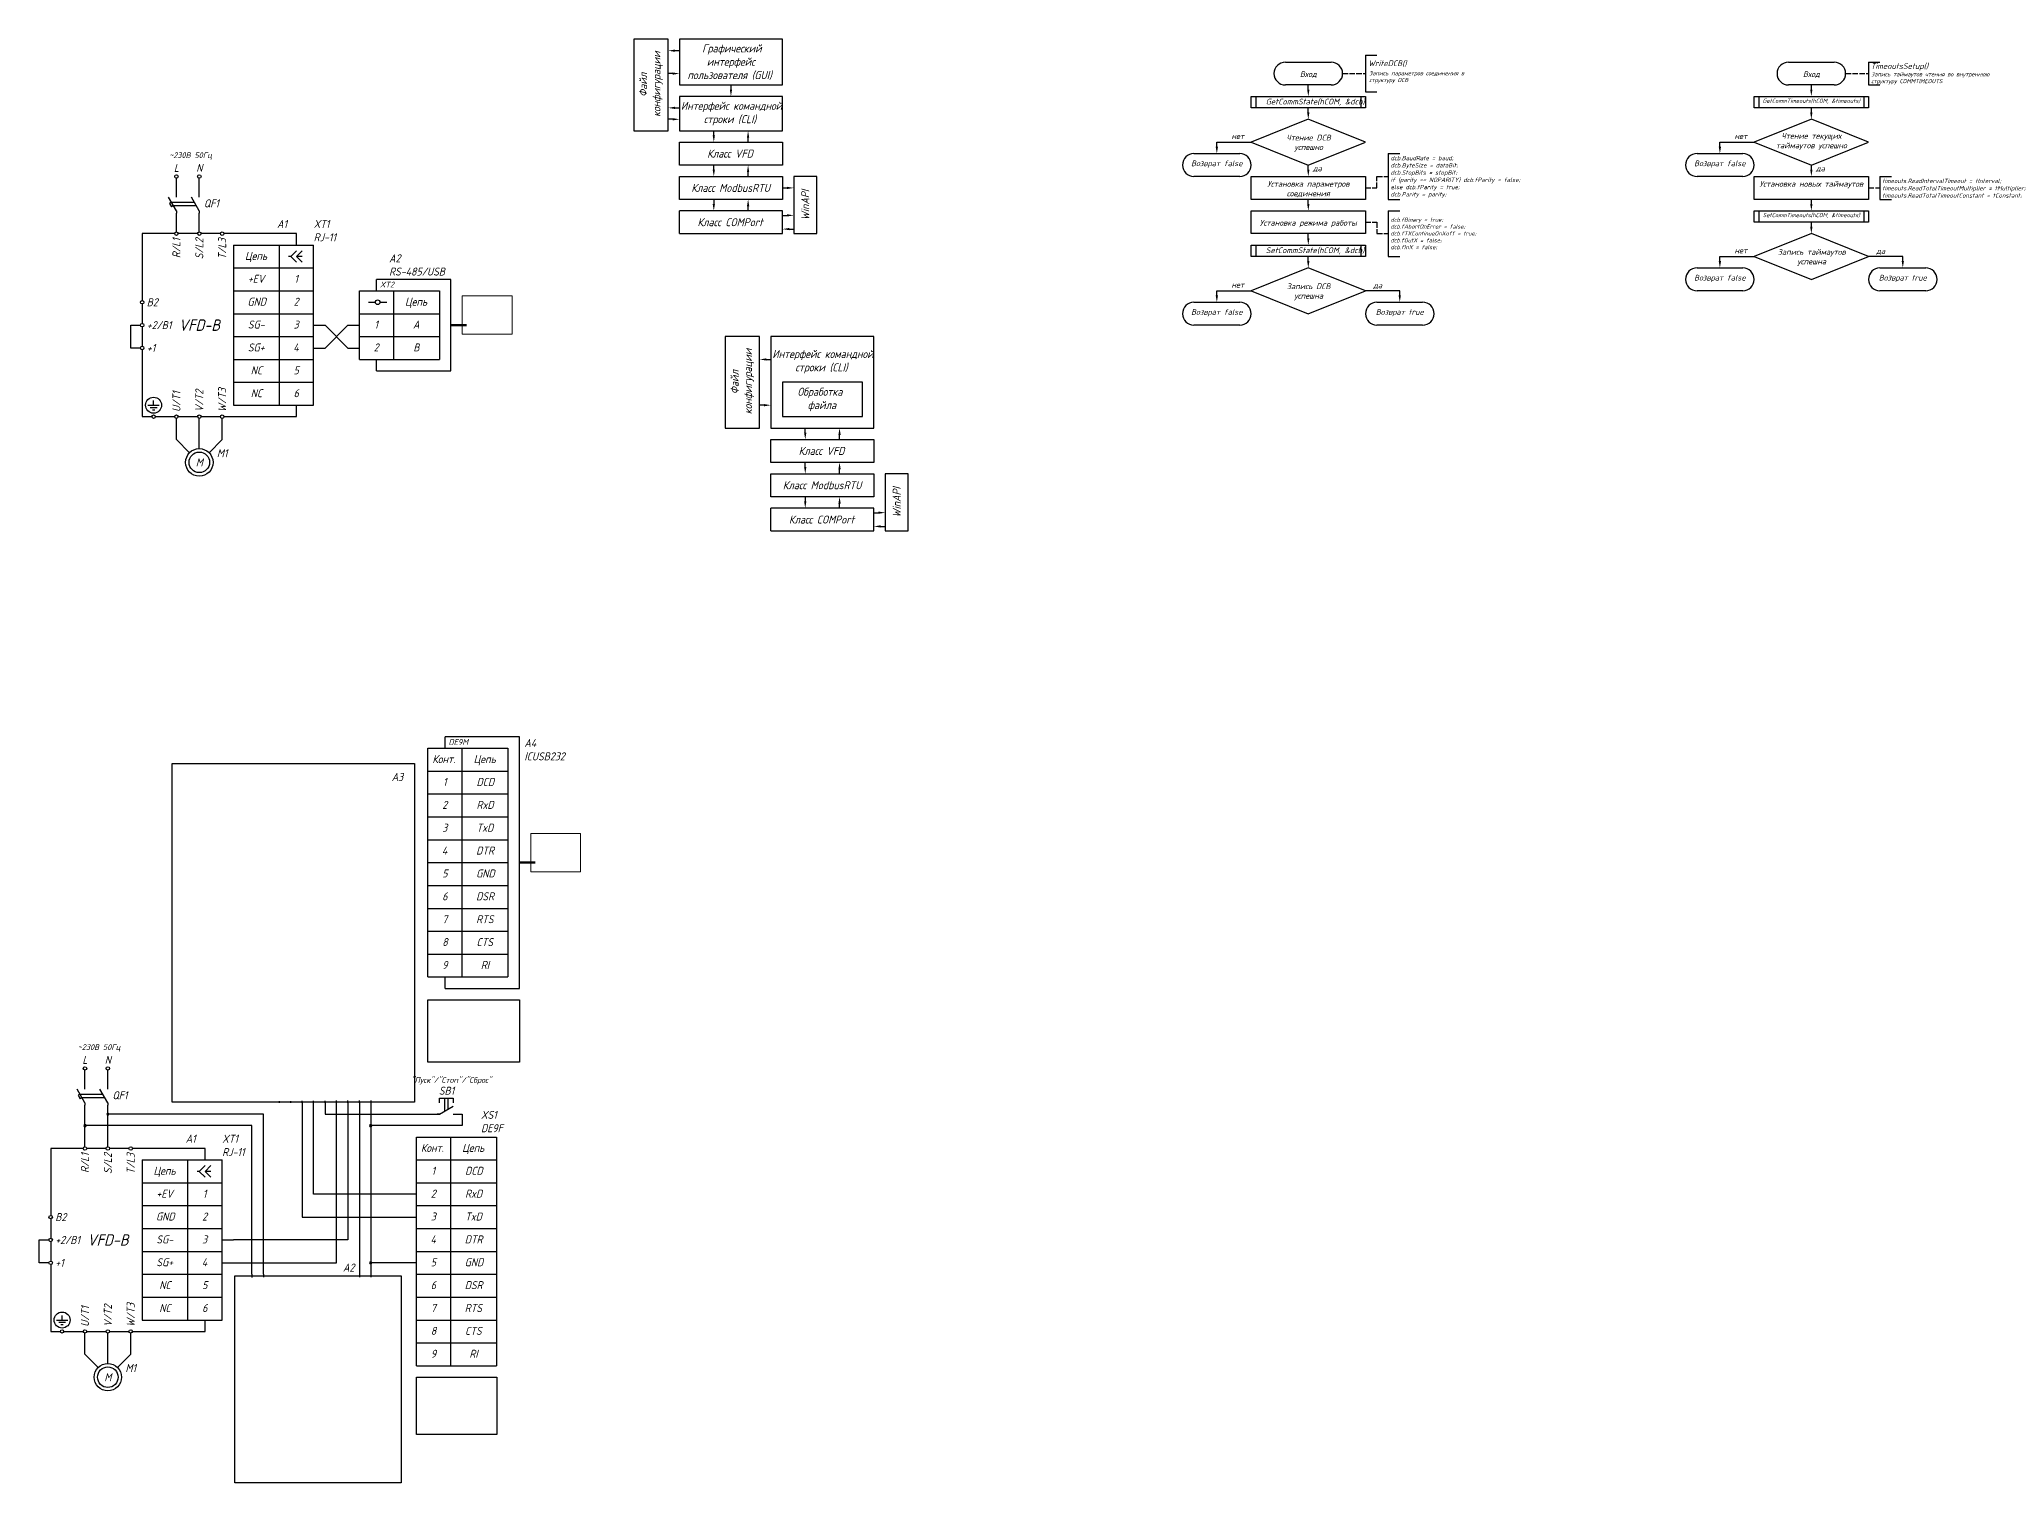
# Model space of a CAD drawing. Header units: millimetres. Extents: x -10 to 7940, y -346 to 297.
# Drawn here: x -10 to 848, y -346 to 285 of the extents above; entities that cross this region are included whole.
import ezdxf

# ---------------------------------------------------------------- set-up
doc = ezdxf.new("R2010")
doc.units = ezdxf.units.MM
doc.linetypes.add('ACAD_ISO02W100', pattern=[15, 12, -3])
for name, color, linetype, lineweight in [('Основные', 7, 'Continuous', 80), ('С_надписи', 7, 'Continuous', 30), ('С_обычная', 7, 'Continuous', 30), ('С_Штриховые', 7, 'ACAD_ISO02W100', 30)]:
    doc.layers.add(name, color=color, linetype=linetype, lineweight=lineweight)
doc.styles.add('Гост', font='isocpeur.ttf', dxfattribs={"width": 0.9, "oblique": 15})
picture_1 = doc.add_image_def('image1.jpg', size_in_pixel=(257, 198))
picture_2 = doc.add_image_def('image2.jpg', size_in_pixel=(881, 1232))
picture_3 = doc.add_image_def('image3.jpg', size_in_pixel=(507, 630))
picture_4 = doc.add_image_def('image4.jpg', size_in_pixel=(231, 157))
picture_5 = doc.add_image_def('image5.jpg', size_in_pixel=(225, 160))

# ---------------------------------------------------------------- blocks, each defined once
blk = doc.blocks.new('A$C6D8C3B8E')
at = {"layer": 'С_обычная'}
for p, q in [((-1.73, -1.94), (3.27, -1.94)), ((-0.73, -2.94), (2.27, -2.94)), ((0.27, -3.94), (1.27, -3.94)), ((0.77, -1.94), (0.77, -0.94))]:
    blk.add_line(p, q, dxfattribs=at)
blk = doc.blocks.new('A$C360508CC')
at = {"layer": 'С_обычная'}
for p, q in [((-4.24, 4.24), (-10, 10)), ((0, 6), (0, 10)), ((4.24, 4.24), (10, 10))]:
    blk.add_line(p, q, dxfattribs=at)
for radius in [6, 4.5]:
    blk.add_circle((0, 0), radius, dxfattribs=at)
at = {"layer": 'С_обычная', "insert": (0, 0), "char_height": 3.5, "attachment_point": 5, "style": 'Гост'}
blk.add_mtext_dynamic_manual_height_columns('М', width=10, gutter_width=17.5, heights=[0], dxfattribs=at)
blk = doc.blocks.new('A$C77B34E51')
at = {"layer": 'С_обычная'}
for p, q in [((-5.5, 6.16), (-8, 8.66)), ((-3, 6.16), (-5.5, 8.66)), ((-8, 6.16), (-5.5, 6.16)), ((-5.5, 6.16), (-8, 3.66)), ((-3, 6.16), (-5.5, 3.66)), ((-3, 6.16), (-2, 6.16))]:
    blk.add_line(p, q, dxfattribs=at)
blk = doc.blocks.new('A$C0D3E3688')
at = {"layer": 'С_надписи'}
for p, q in [((0, 0), (-1, 0)), ((0, 0), (6, 3.46)), ((6, 0), (7, 0))]:
    blk.add_line(p, q, dxfattribs=at)
at = {"layer": 'С_обычная'}
for p, q in [((3.25, 3.03), (1.75, 2.17)), ((2.25, 1.3), (1.75, 2.17)), ((3.75, 2.17), (3.25, 3.03))]:
    blk.add_line(p, q, dxfattribs=at)
blk = doc.blocks.new('A$C5C6606D4')
at = {"layer": 'С_надписи'}
for p, q in [((5.74, -8.48), (2.27, -2.48)), ((5.74, -2.48), (5.74, -1.48)), ((5.74, -8.48), (5.74, -9.48))]:
    blk.add_line(p, q, dxfattribs=at)
blk = doc.blocks.new('A$C273A7A82')
at = {"layer": 'С_обычная'}
for p, q in [((-11.51, 1.17), (-1.51, 1.17)), ((-10.65, -0.33), (-0.65, -0.33))]:
    blk.add_line(p, q, dxfattribs=at)
at = {"layer": 'С_обычная', "rotation": 89.99999999999999}
blk.add_blockref('A$C0D3E3688', (-9.35, -2.58), dxfattribs=at)
at = {"layer": 'С_обычная'}
blk.add_blockref('A$C5C6606D4', (-5.09, 5.9), dxfattribs=at)
blk = doc.blocks.new('A$C232F50DB')
at = {"layer": 'С_обычная'}
for p, q in [((-2.95, -0.36), (17.05, -0.36)), ((17.05, -10.36), (-2.95, -10.36))]:
    blk.add_line(p, q, dxfattribs=at)
for centre, start, end in [((-2.95, -5.36), 90, 270), ((17.05, -5.36), 270, 90)]:
    blk.add_arc(centre, 5, start, end, dxfattribs=at)
blk = doc.blocks.new('A$C7A8879FB')
at = {"layer": 'С_обычная'}
for p, q in [((44.12, -37.84), (44.12, -37.11)), ((49.12, -37.84), (49.12, -37.08)), ((54.12, -37.84), (54.12, -37.04)), ((59.12, -37.84), (59.12, -37)), ((64.12, -37.84), (64.12, -36.96)), ((69.12, -37.84), (69.12, -36.93)), ((74.12, -37.84), (74.12, -36.89)), ((79.12, -37.84), (79.12, -36.85)), ((84.12, -36.82), (84.12, -37.84))]:
    blk.add_line(p, q, dxfattribs=at)
image = blk.add_image(picture_2, insert=(-2.75, -37.58), size_in_units=(105.92, 148.12), dxfattribs=at)
image.dxf.flags = 7
blk = doc.blocks.new('A$C50306826')
at = {"layer": 'С_обычная'}
for p, q in [((-14.03, 22.8), (-14.03, 21.46)), ((-9.03, 22.8), (-9.03, 21.47)), ((32.97, 22.8), (32.97, 21.54)), ((37.97, 22.8), (37.97, 21.55))]:
    blk.add_line(p, q, dxfattribs=at)
image = blk.add_image(picture_3, insert=(-21.51, -68.35), size_in_units=(72.75, 90.4), dxfattribs=at)
image.dxf.flags = 7
blk = doc.blocks.new('A$C12BF199D')
at = {"layer": 'С_надписи'}
for p, q in [((-4.29, -1.79), (1.71, 1.68)), ((-4.29, -1.79), (-5.29, -1.79)), ((1.71, -1.79), (2.71, -1.79))]:
    blk.add_line(p, q, dxfattribs=at)
at = {"layer": 'С_обычная'}
for p, q in [((-4.29, 3.21), (-4.29, 5.21)), ((-4.29, 5.21), (1.71, 5.21)), ((-2.04, 5.21), (-2.04, -0.49)), ((-0.54, 5.21), (-0.54, 0.38)), ((1.71, 5.21), (1.71, 3.21))]:
    blk.add_line(p, q, dxfattribs=at)
blk = doc.blocks.new('A$C38F65341')
at = {"layer": 'С_обычная'}
h = blk.add_hatch(color=256, dxfattribs=at)
h.dxf.hatch_style = 1
h.paths.add_polyline_path([(0.5, 0, 1), (-0.5, 0, 1)])
blk.add_circle((0, 0), 0.5, dxfattribs=at)

msp = doc.modelspace()

# ---------------------------------------------------------------- linework, layer by layer
at = {"layer": 'Основные'}
for p, q in [((170, 160), (176.83, 160)), ((200, -75), (206.83, -75))]:
    msp.add_line(p, q, dxfattribs=at)
at = {"layer": 'С_обычная'}
for p, q in [((250, 285), (250, 245)), ((265, 285), (250, 285)), ((265, 245), (265, 285)), ((315, 285), (270, 285)), ((270, 285), (270, 265)), ((315, 265), (315, 285)), ((270, 280), (268, 280)), ((535, 275), (555, 275)), ((570, 278), (570, 262)), ((570, 278), (575, 278)), ((755, 275), (775, 275)), ((790, 275), (790, 265)), ((790, 275), (795, 275)), ((267, 270), (265, 270)), ((270, 265), (315, 265)), ((270, 260), (270, 245)), ((315, 260), (270, 260)), ((292.5, 265), (292.5, 263)), ((315, 245), (315, 260)), ((520, 260), (570, 260)), ((520, 255), (520, 260)), ((522, 260), (522, 255)), ((555, 265), (535, 265)), ((545, 263), (545, 265)), ((568, 260), (568, 255)), ((570, 262), (575, 262)), ((570, 260), (570, 255)), ((740, 260), (790, 260)), ((740, 255), (740, 260)), ((742, 260), (742, 255)), ((775, 265), (755, 265)), ((765, 263), (765, 265)), ((788, 260), (788, 255)), ((790, 265), (795, 265)), ((790, 260), (790, 255)), ((267, 250), (265, 250)), ((268, 255), (270, 255)), ((570, 255), (520, 255)), ((545, 250), (520, 240)), ((545, 253), (545, 255)), ((570, 240), (545, 250)), ((790, 255), (740, 255)), ((765, 250), (740, 240)), ((765, 253), (765, 255)), ((790, 240), (765, 250)), ((250, 245), (265, 245)), ((270, 245), (315, 245)), ((285, 243), (285, 245)), ((300, 240), (300, 242)), ((270, 240), (315, 240)), ((270, 230), (270, 240)), ((315, 240), (315, 230)), ((505, 238), (505, 240)), ((505, 240), (520, 240)), ((520, 240), (545, 230)), ((545, 230), (570, 240)), ((580, 235), (580, 215)), ((580, 235), (585, 235)), ((725, 238), (725, 240)), ((725, 240), (740, 240)), ((740, 240), (765, 230)), ((765, 230), (790, 240)), ((50, 217), (50, 224.25)), ((60, 217), (60, 224.25)), ((315, 230), (270, 230)), ((270, 225), (315, 225)), ((270, 215), (270, 225)), ((285, 228), (285, 230)), ((300, 225), (300, 227)), ((315, 225), (315, 215)), ((330, 225), (320, 225)), ((320, 225), (320, 200)), ((330, 200), (330, 225)), ((520, 225), (570, 225)), ((520, 215), (520, 225)), ((545, 228), (545, 230)), ((570, 225), (570, 215)), ((740, 225), (790, 225)), ((740, 215), (740, 225)), ((765, 228), (765, 230)), ((790, 225), (790, 215)), ((795, 225), (795, 215)), ((795, 225), (800, 225)), ((315, 215), (270, 215)), ((285, 215), (285, 213)), ((315, 220), (317, 220)), ((570, 215), (520, 215)), ((545, 213), (545, 215)), ((580, 215), (585, 215)), ((790, 215), (740, 215)), ((765, 213), (765, 215)), ((795, 215), (800, 215)), ((50, 200.75), (50, 209)), ((60, 200.75), (60, 209)), ((315, 210), (270, 210)), ((270, 200), (270, 210)), ((300, 210), (300, 212)), ((315, 200), (315, 210)), ((315, 208), (317, 208)), ((520, 210), (570, 210)), ((520, 200), (520, 210)), ((570, 210), (570, 200)), ((580, 210), (580, 190)), ((580, 210), (585, 210)), ((740, 210), (790, 210)), ((740, 205), (740, 210)), ((742, 210), (742, 205)), ((788, 210), (788, 205)), ((790, 210), (790, 205)), ((35, 200), (35, 170.75)), ((49.25, 200), (35, 200)), ((59.25, 200), (50.75, 200)), ((69.25, 200), (60.75, 200)), ((102.5, 200), (70.75, 200)), ((102.5, 195), (102.5, 200)), ((270, 200), (315, 200)), ((318, 202), (320, 202)), ((320, 200), (330, 200)), ((570, 200), (520, 200)), ((545, 198), (545, 200)), ((790, 205), (740, 205)), ((765, 200), (740, 190)), ((765, 203), (765, 205)), ((790, 190), (765, 200)), ((75, 195), (95, 195)), ((75, 195), (75, 185)), ((95, 195), (110, 195)), ((95, 185), (95, 195)), ((110, 185), (110, 195)), ((520, 195), (570, 195)), ((520, 190), (520, 195)), ((570, 190), (520, 190)), ((522, 195), (522, 190)), ((545, 188), (545, 190)), ((568, 195), (568, 190)), ((570, 195), (570, 190)), ((580, 190), (585, 190)), ((725, 188), (725, 190)), ((725, 190), (740, 190)), ((740, 190), (765, 180)), ((765, 180), (790, 190)), ((805, 190), (790, 190)), ((805, 188), (805, 190)), ((75, 185), (95, 185)), ((75, 185), (75, 175)), ((95, 185), (110, 185)), ((95, 175), (95, 185)), ((110, 175), (110, 185)), ((545, 185), (520, 175)), ((570, 175), (545, 185)), ((75, 175), (95, 175)), ((75, 175), (75, 165)), ((95, 175), (110, 175)), ((95, 165), (95, 175)), ((110, 165), (110, 175)), ((130, 175), (145, 175)), ((130, 165), (130, 175)), ((137.5, 175), (137.5, 180)), ((170, 180), (137.5, 180)), ((145, 165), (145, 175)), ((145, 175), (165, 175)), ((165, 175), (165, 165)), ((170, 140), (170, 180)), ((505, 173), (505, 175)), ((505, 175), (520, 175)), ((520, 175), (545, 165)), ((545, 165), (570, 175)), ((585, 175), (570, 175)), ((585, 173), (585, 175)), ((35, 169.25), (35, 160.75)), ((75, 165), (95, 165)), ((75, 165), (75, 155)), ((95, 165), (110, 165)), ((95, 155), (95, 165)), ((110, 155), (110, 165)), ((130, 165), (145, 165)), ((130, 155), (130, 165)), ((134, 170), (137, 170)), ((139, 170), (142, 170)), ((145, 155), (145, 165)), ((145, 165), (165, 165)), ((165, 165), (165, 155)), ((30, 150), (30, 160)), ((30, 160), (34.25, 160)), ((35, 159.25), (35, 150.75)), ((75, 155), (95, 155)), ((75, 155), (75, 145)), ((95, 155), (110, 155)), ((95, 145), (95, 155)), ((110, 160), (115, 160)), ((110, 145), (110, 155)), ((115, 160), (125, 150)), ((125, 160), (115, 150)), ((125, 160), (130, 160)), ((130, 155), (145, 155)), ((130, 145), (130, 155)), ((145, 145), (145, 155)), ((145, 155), (165, 155)), ((165, 155), (165, 145)), ((290, 155), (290, 115)), ((305, 155), (290, 155)), ((305, 115), (305, 155)), ((310, 155), (310, 115)), ((355, 155), (310, 155)), ((355, 115), (355, 155)), ((34.25, 150), (30, 150)), ((35, 149.25), (35, 120)), ((110, 150), (115, 150)), ((125, 150), (130, 150)), ((75, 145), (95, 145)), ((75, 145), (75, 135)), ((95, 145), (110, 145)), ((95, 135), (95, 145)), ((110, 135), (110, 145)), ((130, 145), (145, 145)), ((137.5, 140), (137.5, 145)), ((137.5, 140), (170, 140)), ((145, 145), (165, 145)), ((308, 145), (310, 145)), ((75, 135), (95, 135)), ((75, 135), (75, 125)), ((95, 135), (110, 135)), ((95, 125), (95, 135)), ((110, 125), (110, 135)), ((315, 135), (315, 120)), ((350, 135), (315, 135)), ((350, 120), (350, 135)), ((40, 126), (40, 127)), ((75, 125), (95, 125)), ((95, 125), (110, 125)), ((102.5, 120), (102.5, 125)), ((307, 125), (305, 125)), ((35, 120), (39.25, 120)), ((40.75, 120), (49.25, 120)), ((50, 110), (50, 119.25)), ((50.75, 120), (59.25, 120)), ((60, 110), (60, 119.25)), ((60.75, 120), (69.25, 120)), ((70, 110), (70, 119.25)), ((70.75, 120), (102.5, 120)), ((290, 115), (305, 115)), ((310, 115), (355, 115)), ((315, 120), (350, 120)), ((325, 113), (325, 115)), ((340, 110), (340, 112)), ((310, 110), (355, 110)), ((310, 100), (310, 110)), ((355, 110), (355, 100)), ((355, 100), (310, 100)), ((310, 95), (355, 95)), ((310, 85), (310, 95)), ((325, 98), (325, 100)), ((340, 95), (340, 97)), ((355, 95), (355, 85)), ((370, 95), (360, 95)), ((360, 95), (360, 70)), ((370, 70), (370, 95)), ((355, 85), (310, 85)), ((355, 80), (310, 80)), ((310, 70), (310, 80)), ((325, 85), (325, 83)), ((340, 80), (340, 82)), ((355, 70), (355, 80)), ((355, 78), (357, 78)), ((310, 70), (355, 70)), ((358, 72), (360, 72)), ((360, 70), (370, 70)), ((160, -25), (175, -25)), ((160, -35), (160, -25)), ((167.5, -25), (167.5, -20)), ((200, -20), (167.5, -20)), ((175, -25), (195, -25)), ((175, -35), (175, -25)), ((195, -25), (195, -35)), ((200, -130), (200, -20)), ((160, -35), (175, -35)), ((160, -45), (160, -35)), ((175, -35), (195, -35)), ((175, -45), (175, -35)), ((195, -35), (195, -45)), ((160, -45), (175, -45)), ((160, -55), (160, -45)), ((175, -45), (195, -45)), ((175, -55), (175, -45)), ((195, -45), (195, -55)), ((160, -55), (175, -55)), ((160, -65), (160, -55)), ((175, -55), (195, -55)), ((175, -65), (175, -55)), ((195, -55), (195, -65)), ((160, -65), (175, -65)), ((160, -75), (160, -65)), ((175, -65), (195, -65)), ((175, -75), (175, -65)), ((195, -65), (195, -75)), ((160, -75), (175, -75)), ((160, -85), (160, -75)), ((175, -75), (195, -75)), ((175, -85), (175, -75)), ((195, -75), (195, -85)), ((160, -85), (175, -85)), ((160, -95), (160, -85)), ((175, -85), (195, -85)), ((175, -95), (175, -85)), ((195, -85), (195, -95)), ((160, -95), (175, -95)), ((160, -105), (160, -95)), ((175, -95), (195, -95)), ((175, -105), (175, -95)), ((195, -95), (195, -105)), ((160, -105), (175, -105)), ((160, -115), (160, -105)), ((175, -105), (195, -105)), ((175, -115), (175, -105)), ((195, -105), (195, -115)), ((160, -115), (175, -115)), ((160, -125), (160, -115)), ((175, -115), (195, -115)), ((175, -125), (175, -115)), ((195, -115), (195, -125)), ((160, -125), (175, -125)), ((167.5, -130), (167.5, -125)), ((175, -125), (195, -125)), ((167.5, -130), (200, -130)), ((10, -173), (10, -165.75)), ((20, -173), (20, -165.75)), ((105, -180), (105, -230)), ((110, -220), (110, -180)), ((115, -180), (115, -185)), ((120, -250), (120, -180)), ((125, -180), (125, -240)), ((130, -180), (130, -255)), ((135, -180), (135, -255)), ((10, -190), (10, -181)), ((20, -185), (20, -181)), ((20, -199.25), (20, -185)), ((88, -185), (20, -185)), ((88, -255), (88, -185)), ((115, -185), (165, -185)), ((172, -185), (175, -185)), ((175, -185), (175, -190)), ((10, -199.25), (10, -190)), ((83, -190), (10, -190)), ((83, -255), (83, -190)), ((175, -190), (135, -190)), ((155, -195), (170, -195)), ((155, -205), (155, -195)), ((170, -195), (190, -195)), ((170, -205), (170, -195)), ((190, -195), (190, -205)), ((9.25, -200), (-5, -200)), ((-5, -200), (-5, -229.25)), ((19.25, -200), (10.75, -200)), ((29.25, -200), (20.75, -200)), ((62.5, -200), (30.75, -200)), ((35, -205), (55, -205)), ((35, -205), (35, -215)), ((55, -205), (70, -205)), ((55, -215), (55, -205)), ((62.5, -205), (62.5, -200)), ((70, -215), (70, -205)), ((155, -205), (170, -205)), ((155, -215), (155, -205)), ((170, -205), (190, -205)), ((170, -215), (170, -205)), ((190, -205), (190, -215)), ((35, -215), (55, -215)), ((35, -215), (35, -225)), ((55, -215), (70, -215)), ((55, -225), (55, -215)), ((70, -225), (70, -215)), ((155, -220), (110, -220)), ((155, -215), (170, -215)), ((155, -225), (155, -215)), ((170, -215), (190, -215)), ((170, -225), (170, -215)), ((190, -215), (190, -225)), ((-5, -230.75), (-5, -239.25)), ((35, -225), (55, -225)), ((35, -225), (35, -235)), ((55, -225), (70, -225)), ((55, -235), (55, -225)), ((70, -235), (70, -225)), ((105, -230), (155, -230)), ((155, -225), (170, -225)), ((155, -235), (155, -225)), ((170, -225), (190, -225)), ((170, -235), (170, -225)), ((190, -225), (190, -235)), ((-10, -250), (-10, -240)), ((-10, -240), (-5.75, -240)), ((35, -235), (55, -235)), ((35, -235), (35, -245)), ((55, -235), (70, -235)), ((55, -245), (55, -235)), ((70, -245), (70, -235)), ((70, -240), (75, -240)), ((125, -240), (75, -240)), ((155, -235), (170, -235)), ((155, -245), (155, -235)), ((170, -235), (190, -235)), ((170, -245), (170, -235)), ((190, -235), (190, -245)), ((-5, -240.75), (-5, -249.25)), ((35, -245), (55, -245)), ((35, -245), (35, -255)), ((55, -245), (70, -245)), ((55, -255), (55, -245)), ((70, -255), (70, -245)), ((155, -245), (170, -245)), ((155, -255), (155, -245)), ((170, -245), (190, -245)), ((170, -255), (170, -245)), ((190, -245), (190, -255)), ((-5.75, -250), (-10, -250)), ((-5, -250.75), (-5, -280)), ((35, -255), (55, -255)), ((35, -255), (35, -265)), ((55, -255), (70, -255)), ((55, -265), (55, -255)), ((70, -250), (75, -250)), ((70, -265), (70, -255)), ((75, -250), (120, -250)), ((155, -250), (135, -250)), ((155, -255), (170, -255)), ((155, -265), (155, -255)), ((170, -255), (190, -255)), ((170, -265), (170, -255)), ((190, -255), (190, -265)), ((35, -265), (55, -265)), ((35, -265), (35, -275)), ((55, -265), (70, -265)), ((55, -275), (55, -265)), ((70, -275), (70, -265)), ((155, -265), (170, -265)), ((155, -275), (155, -265)), ((170, -265), (190, -265)), ((170, -275), (170, -265)), ((190, -265), (190, -275)), ((0, -274), (0, -273)), ((-5, -280), (-0.75, -280)), ((0.75, -280), (9.25, -280)), ((10, -290), (10, -280.75)), ((10.75, -280), (19.25, -280)), ((20, -290), (20, -280.75)), ((20.75, -280), (29.25, -280)), ((30, -290), (30, -280.75)), ((30.75, -280), (62.5, -280)), ((35, -275), (55, -275)), ((55, -275), (70, -275)), ((62.5, -280), (62.5, -275)), ((155, -275), (170, -275)), ((155, -285), (155, -275)), ((170, -275), (190, -275)), ((170, -285), (170, -275)), ((190, -275), (190, -285)), ((155, -285), (170, -285)), ((155, -295), (155, -285)), ((170, -285), (190, -285)), ((170, -295), (170, -285)), ((190, -285), (190, -295)), ((155, -295), (170, -295)), ((170, -295), (190, -295))]:
    msp.add_line(p, q, dxfattribs=at)
for centre, radius in [((50, 225), 0.75), ((60, 225), 0.75), ((50, 200), 0.75), ((60, 200), 0.75), ((70, 200), 0.75), ((35, 170), 0.75), ((138, 170), 1), ((35, 160), 0.75), ((35, 150), 0.75), ((40, 125), 3.5), ((40, 120), 0.75), ((50, 120), 0.75), ((60, 120), 0.75), ((70, 120), 0.75), ((10, -165), 0.75), ((20, -165), 0.75), ((10, -200), 0.75), ((20, -200), 0.75), ((30, -200), 0.75), ((-5, -230), 0.75), ((-5, -240), 0.75), ((-5, -250), 0.75), ((0, -275), 3.5), ((0, -280), 0.75), ((10, -280), 0.75), ((20, -280), 0.75), ((30, -280), 0.75)]:
    msp.add_circle(centre, radius, dxfattribs=at)
for centre, start, end in [((535, 270), 90, 270), ((555, 270), 270, 90), ((755, 270), 90, 270), ((775, 270), 270, 90)]:
    msp.add_arc(centre, 5, start, end, dxfattribs=at)
for points in [[(268, 279.5), (268, 280.5), (265, 280)], [(267, 270.5), (267, 269.5), (270, 270)], [(293, 263), (292, 263), (292.5, 260)], [(545.5, 263), (544.5, 263), (545, 260)], [(765.5, 263), (764.5, 263), (765, 260)], [(268, 254.5), (268, 255.5), (265, 255)], [(267, 250.5), (267, 249.5), (270, 250)], [(545.5, 253), (544.5, 253), (545, 250)], [(765.5, 253), (764.5, 253), (765, 250)], [(285.5, 243), (284.5, 243), (285, 240)], [(299.5, 242), (300.5, 242), (300, 245)], [(505.5, 238), (504.5, 238), (505, 235)], [(725.5, 238), (724.5, 238), (725, 235)], [(285.5, 228), (284.5, 228), (285, 225)], [(299.5, 227), (300.5, 227), (300, 230)], [(545.5, 228), (544.5, 228), (545, 225)], [(765.5, 228), (764.5, 228), (765, 225)], [(299.5, 212), (300.5, 212), (300, 215)], [(317, 220.5), (317, 219.5), (320, 220)], [(285.5, 213), (284.5, 213), (285, 210)], [(317, 208.5), (317, 207.5), (320, 208)], [(545.5, 213), (544.5, 213), (545, 210)], [(765.5, 213), (764.5, 213), (765, 210)], [(318, 201.5), (318, 202.5), (315, 202)], [(545.5, 198), (544.5, 198), (545, 195)], [(765.5, 203), (764.5, 203), (765, 200)], [(545.5, 188), (544.5, 188), (545, 185)], [(725.5, 188), (724.5, 188), (725, 185)], [(804.5, 188), (805.5, 188), (805, 185)], [(505.5, 173), (504.5, 173), (505, 170)], [(584.5, 173), (585.5, 173), (585, 170)], [(308, 144.5), (308, 145.5), (305, 145)], [(307, 125.5), (307, 124.5), (310, 125)], [(325.5, 113), (324.5, 113), (325, 110)], [(339.5, 112), (340.5, 112), (340, 115)], [(325.5, 98), (324.5, 98), (325, 95)], [(339.5, 97), (340.5, 97), (340, 100)], [(325.5, 83), (324.5, 83), (325, 80)], [(339.5, 82), (340.5, 82), (340, 85)], [(357, 78.5), (357, 77.5), (360, 78)], [(358, 71.5), (358, 72.5), (355, 72)]]:
    msp.add_solid(points, dxfattribs=at)
at = {"layer": 'С_Штриховые', "ltscale": 0.2}
for p, q in [((560, 270), (570, 270)), ((780, 270), (790, 270)), ((575, 225), (580, 225)), ((575, 220), (575, 225)), ((570, 220), (575, 220)), ((790, 220), (795, 220)), ((570, 205), (575, 205)), ((575, 205), (575, 200)), ((575, 200), (580, 200))]:
    msp.add_line(p, q, dxfattribs=at)

# ---------------------------------------------------------------- block references
at = {"layer": 'С_обычная'}
for name, p in [('A$C232F50DB', (497.95, 235.36)), ('A$C232F50DB', (717.95, 235.36)), ('A$C273A7A82', (59.35, 212.58)), ('A$C232F50DB', (717.95, 185.36)), ('A$C232F50DB', (797.95, 185.36)), ('A$C232F50DB', (497.95, 170.36)), ('A$C232F50DB', (577.95, 170.36)), ('A$C6D8C3B8E', (39.23, 126.94)), ('A$C360508CC', (60, 100)), ('A$C7A8879FB', (50.88, -142.16)), ('A$C273A7A82', (19.35, -177.42)), ('A$C12BF199D', (169.29, -183.21)), ('A$C50306826', (97.03, -277.8)), ('A$C6D8C3B8E', (-0.77, -273.06)), ('A$C360508CC', (20, -300))]:
    msp.add_blockref(name, p, dxfattribs=at)
at = {"layer": 'С_обычная', "xscale": -1}
for p in [(97, 183.84), (57, -216.16)]:
    msp.add_blockref('A$C77B34E51', p, dxfattribs=at)
at = {"layer": 'С_обычная', "xscale": -1, "rotation": 1.143636425560146e-05}
for p in [(20, -185), (10, -190), (135, -190), (135, -250)]:
    msp.add_blockref('A$C38F65341', p, dxfattribs=at)

# ---------------------------------------------------------------- texts
at = {"layer": 'С_обычная', "style": 'Гост'}
for s, width, heights, insert, char_height, attachment_point, rotation in [('\\pi14.80609;Файл \\P\\pi6.03298;конфигурации', 40, [0], (257.5, 245), 3.5, 4, 90), ('\\pi5.88859;WinAPI', 25, [4], (325, 200), 3.5, 4, 90), ('R/L1', 13.4131, [4.24], (50, 198), 3.5, 6, 90), ('S/L2', 15.7957, [4.63], (60, 198), 3.5, 6, 90), ('T/L3', 14.7883, [5.6], (70, 198), 3.5, 6, 90), ('да', 11, [0], (793.37, 193.65), 2.5, 1, 0.00001), ('да', 11, [0], (573.37, 178.65), 2.5, 1, 0.00001), ('\\pi14.80609;Файл \\P\\pi6.03298;конфигурации', 40, [0], (297.5, 115), 3.5, 4, 90), ('U/T1', 18.6482, [5.25], (50, 122), 3.5, 4, 90), ('V/T2', 14.0961, [4.38], (60, 122), 3.5, 4, 90), ('W/T3', 18.6968, [5.4], (70, 122), 3.5, 4, 90), ('\\pi5.88859;WinAPI', 25, [4], (365, 70), 3.5, 4, 90), ('R/L1', 13.4131, [4.24], (10, -202), 3.5, 6, 90), ('S/L2', 15.7957, [4.63], (20, -202), 3.5, 6, 90), ('T/L3', 14.7883, [5.6], (30, -202), 3.5, 6, 90), ('U/T1', 18.6482, [5.25], (10, -278), 3.5, 4, 90), ('V/T2', 14.0961, [4.38], (20, -278), 3.5, 4, 90), ('W/T3', 18.6968, [5.4], (30, -278), 3.5, 4, 90)]:
    msp.add_mtext_dynamic_manual_height_columns(s, width=width, gutter_width=17.5, heights=heights, dxfattribs=dict(at, insert=insert, char_height=char_height, attachment_point=attachment_point, rotation=rotation))
for s, width, heights, insert, char_height, attachment_point in [('\\pi9.90359;Графический \\P\\pi11.95109;интерфейс \\P\\pi3.47795;пользователя (GUI)', 45, [0], (270, 275), 3.5, 4), ('WriteDCB()', 32, [0], (571.24, 275.74), 2.5, 1), ('TimeoutsSetup()', 32, [0], (790.95, 274.55), 2.5, 1), ('Вход', 21.8632, [7.93], (545, 271), 2.5, 2), ('Вход', 21.8632, [7.93], (765, 271), 2.5, 2), ('\\pi0.61109;Интерфейс командной \\P\\pi10.6442;строки (CLI)', 45, [0], (270, 252.5), 3.5, 4), ('GetCommState(hCOM, &dcb)', 59, [0], (526.41, 259), 2.5, 1), ('GetCommTimeouts(hCOM, &timeouts)', 59, [0], (765, 259), 1.8, 2), ('нет', 11, [0], (511.39, 243.88), 2.5, 1), ('Чтение DCB успешно', 21.8632, [7.93], (545.16, 243.24), 2.5, 2), ('нет', 11, [0], (731.39, 243.88), 2.5, 1), ('Чтение текущих таймаутов успешно', 36.9873, [8.92], (765, 244), 2.5, 2), ('\\A1;~230В 50Гц', 27.5072, [3.94], (46.81, 235.56), 2.5, 1), ('\\pi12.10859;Класс VFD', 45, [0], (270, 235), 3.5, 4), ('Возврат false', 27.6622, [0], (505, 232), 2.5, 2), ('Возврат false', 27.6622, [0], (725, 232), 2.5, 2), ('L', 11, [0], (50, 227), 3.5, 8), ('N', 11, [0], (60, 227), 3.5, 8), ('да', 8.1152, [3.77], (547, 229.79), 2.5, 1), ('да', 8.1152, [3.77], (767, 229.79), 2.5, 1), ('\\A1;QF1', 4.8439, [4.06], (62, 215), 3.5, 1), ('\\pi5.17859;Класс ModbusRTU', 45, [0], (270, 220), 3.5, 4), ('Установка параметров соединения', 42, [0], (545, 223), 2.5, 2), ('Установка новых таймаутов', 42, [0], (765, 223), 2.5, 2), ('A1', 23, [0], (94, 206), 3.5, 1), ('XT1\\PRJ-11', 42, [0], (110, 206), 3.5, 1), ('\\pi7.85609;Класс COMPort', 45, [0], (270, 205), 3.5, 4), ('Установка режима работы', 42, [0], (545, 206), 2.5, 2), ('SetCommTimeouts(hCOM, &timeouts)', 59, [0], (765, 209), 1.8, 2), ('\\A1;\\pi5.11246;Цепь', 20.1703, [6.18], (74.83, 192), 3.5, 1), ('A2\\PRS-485/USB', 23, [0], (143, 191), 3.5, 1), ('SetCommState(hCOM, &dcb)', 59, [0], (526.41, 194), 2.5, 1), ('нет', 11, [0], (731.39, 193.88), 2.5, 1), ('Запись таймаутов успешна', 35.8459, [10.08], (765.16, 193.24), 2.5, 2), ('\\A1;\\pi6.22359;+EV', 20, [6.18], (75, 182), 3.5, 1), ('\\A1;\\pi6.55859;1', 15, [6.18], (95, 182), 3.5, 1), ('Возврат false', 27.6622, [0], (725, 182), 2.5, 2), ('Возврат true', 27.6622, [0], (805, 182), 2.5, 2), ('B2', 11.11, [4.82], (37, 170), 3.5, 4), ('\\A1;\\pi6.06609;GND', 20, [6.18], (75, 172), 3.5, 1), ('\\A1;\\pi6.24359;2', 15, [6.18], (95, 172), 3.5, 1), ('\\A1;XT2', 7.5, [5], (139, 179), 2.5, 1), ('\\A1;\\pi5.11246;Цепь', 20.1703, [6.18], (144.83, 172), 3.5, 1), ('нет', 11, [0], (511.39, 178.88), 2.5, 1), ('Запись DCB успешна', 21.8632, [7.93], (545.16, 178.24), 2.5, 2), ('Возврат false', 27.6622, [0], (505, 167), 2.5, 2), ('Возврат true', 27.6622, [0], (585, 167), 2.5, 2), ('+2/B1', 11.11, [4.82], (37, 160), 3.5, 4), ('VFD-B', 42, [0], (51, 160), 5, 4), ('\\A1;\\pi6.22359;SG-', 20, [6.18], (75, 162), 3.5, 1), ('\\A1;\\pi6.24359;3', 15, [6.18], (95, 162), 3.5, 1), ('\\A1;\\pi6.55859;1', 15, [6.18], (130, 162), 3.5, 1), ('\\A1;\\pi8.42859;A', 20, [6.18], (145, 162), 3.5, 1), ('+1', 11.11, [4.82], (37, 150), 3.5, 4), ('\\A1;\\pi6.22359;SG+', 20, [6.18], (75, 152), 3.5, 1), ('\\A1;\\pi6.08609;4', 15, [6.18], (95, 152), 3.5, 1), ('\\A1;\\pi6.24359;2', 15, [6.18], (130, 152), 3.5, 1), ('\\A1;\\pi8.58609;B', 20, [6.18], (145, 152), 3.5, 1), ('\\pi0.61109;Интерфейс командной \\P\\pi10.6442;строки (CLI)', 45, [0], (310, 144), 3.5, 4), ('\\A1;\\pi7.48359;NC', 20, [6.18], (75, 142), 3.5, 1), ('\\A1;\\pi6.24359;5', 15, [6.18], (95, 142), 3.5, 1), ('\\A1;\\pi7.48359;NC', 20, [6.18], (75, 132), 3.5, 1), ('\\A1;\\pi6.24359;6', 15, [6.18], (95, 132), 3.5, 1), ('\\pi6.63609;Обработка \\P\\pi11.06292;файла', 35, [0], (315, 127.5), 3.5, 4), ('М1', 10, [0], (70, 104), 3.5, 5), ('\\pi12.10859;Класс VFD', 45, [0], (310, 105), 3.5, 4), ('\\pi5.17859;Класс ModbusRTU', 45, [0], (310, 90), 3.5, 4), ('\\pi7.85609;Класс COMPort', 45, [0], (310, 75), 3.5, 4), ('DE9M', 7.5, [5], (169, -21), 2.5, 1), ('A4\\PICUSB232', 19.3417, [9.33], (202.14, -20.97), 3.5, 1), ('\\A1;\\pi2.07624;Конт.', 15.1703, [6.18], (159.83, -28), 3.5, 1), ('\\A1;\\pi5.11246;Цепь', 20.1703, [6.18], (174.83, -28), 3.5, 1), ('A3', 23, [0], (144.1, -35.82), 3.5, 1), ('\\A1;\\pi6.55859;1', 15, [6.18], (160, -38), 3.5, 1), ('\\A1;\\pi6.22359;DCD', 20, [6.18], (175, -38), 3.5, 1), ('\\A1;\\pi6.24359;2', 15, [6.18], (160, -48), 3.5, 1), ('\\A1;\\pi6.22359;RxD', 20, [6.18], (175, -48), 3.5, 1), ('\\A1;\\pi6.24359;3', 15, [6.18], (160, -58), 3.5, 1), ('\\A1;\\pi6.22359;TxD', 20, [6.18], (175, -58), 3.5, 1), ('\\A1;\\pi6.08609;4', 15, [6.18], (160, -68), 3.5, 1), ('\\A1;\\pi6.06609;DTR', 20, [6.18], (175, -68), 3.5, 1), ('\\A1;\\pi6.24359;5', 15, [6.18], (160, -78), 3.5, 1), ('\\A1;\\pi6.06609;GND', 20, [6.18], (175, -78), 3.5, 1), ('\\A1;\\pi6.24359;6', 15, [6.18], (160, -88), 3.5, 1), ('\\A1;\\pi6.06609;DSR', 20, [6.18], (175, -88), 3.5, 1), ('\\A1;\\pi6.24359;7', 15, [6.18], (160, -98), 3.5, 1), ('\\A1;\\pi6.06609;RTS', 20, [6.18], (175, -98), 3.5, 1), ('\\A1;\\pi6.24359;8', 15, [6.18], (160, -108), 3.5, 1), ('\\A1;\\pi6.22359;CTS', 20, [6.18], (175, -108), 3.5, 1), ('\\A1;\\pi6.24359;9', 15, [6.18], (160, -118), 3.5, 1), ('\\A1;\\pi8.11359;RI', 20, [6.18], (175, -118), 3.5, 1), ('\\A1;~230В 50Гц', 27.5072, [3.94], (6.81, -154.44), 2.5, 1), ('L', 11, [0], (10, -163), 3.5, 8), ('N', 11, [0], (20, -163), 3.5, 8), ('\\A1;"Пуск"/"Стоп"/"Сброс"', 4.8439, [4.06], (152.67, -168.81), 2.5, 1), ('\\A1;QF1', 4.8439, [4.06], (22, -175), 3.5, 1), ('\\A1;SB1', 4.8439, [4.06], (164.74, -172.99), 3.5, 1), ('XS1\\PDE9F', 42, [0], (183.19, -183.55), 3.5, 1), ('A1', 23, [0], (54, -194), 3.5, 1), ('XT1\\PRJ-11', 42, [0], (70, -194), 3.5, 1), ('\\A1;\\pi2.07624;Конт.', 15.1703, [6.18], (154.83, -198), 3.5, 1), ('\\A1;\\pi5.11246;Цепь', 20.1703, [6.18], (169.83, -198), 3.5, 1), ('\\A1;\\pi5.11246;Цепь', 20.1703, [6.18], (34.83, -208), 3.5, 1), ('\\A1;\\pi6.55859;1', 15, [6.18], (155, -208), 3.5, 1), ('\\A1;\\pi6.22359;DCD', 20, [6.18], (170, -208), 3.5, 1), ('\\A1;\\pi6.22359;+EV', 20, [6.18], (35, -218), 3.5, 1), ('\\A1;\\pi6.55859;1', 15, [6.18], (55, -218), 3.5, 1), ('\\A1;\\pi6.24359;2', 15, [6.18], (155, -218), 3.5, 1), ('\\A1;\\pi6.22359;RxD', 20, [6.18], (170, -218), 3.5, 1), ('B2', 11.11, [4.82], (-3, -230), 3.5, 4), ('\\A1;\\pi6.06609;GND', 20, [6.18], (35, -228), 3.5, 1), ('\\A1;\\pi6.24359;2', 15, [6.18], (55, -228), 3.5, 1), ('\\A1;\\pi6.24359;3', 15, [6.18], (155, -228), 3.5, 1), ('\\A1;\\pi6.22359;TxD', 20, [6.18], (170, -228), 3.5, 1), ('+2/B1', 11.11, [4.82], (-3, -240), 3.5, 4), ('VFD-B', 42, [0], (11, -240), 5, 4), ('\\A1;\\pi6.22359;SG-', 20, [6.18], (35, -238), 3.5, 1), ('\\A1;\\pi6.24359;3', 15, [6.18], (55, -238), 3.5, 1), ('\\A1;\\pi6.08609;4', 15, [6.18], (155, -238), 3.5, 1), ('\\A1;\\pi6.06609;DTR', 20, [6.18], (170, -238), 3.5, 1), ('+1', 11.11, [4.82], (-3, -250), 3.5, 4), ('\\A1;\\pi6.22359;SG+', 20, [6.18], (35, -248), 3.5, 1), ('\\A1;\\pi6.08609;4', 15, [6.18], (55, -248), 3.5, 1), ('\\A1;\\pi6.24359;5', 15, [6.18], (155, -248), 3.5, 1), ('\\A1;\\pi6.06609;GND', 20, [6.18], (170, -248), 3.5, 1), ('A2', 23, [0], (122.83, -250.33), 3.5, 1), ('\\A1;\\pi7.48359;NC', 20, [6.18], (35, -258), 3.5, 1), ('\\A1;\\pi6.24359;5', 15, [6.18], (55, -258), 3.5, 1), ('\\A1;\\pi6.24359;6', 15, [6.18], (155, -258), 3.5, 1), ('\\A1;\\pi6.06609;DSR', 20, [6.18], (170, -258), 3.5, 1), ('\\A1;\\pi7.48359;NC', 20, [6.18], (35, -268), 3.5, 1), ('\\A1;\\pi6.24359;6', 15, [6.18], (55, -268), 3.5, 1), ('\\A1;\\pi6.24359;7', 15, [6.18], (155, -268), 3.5, 1), ('\\A1;\\pi6.06609;RTS', 20, [6.18], (170, -268), 3.5, 1), ('\\A1;\\pi6.24359;8', 15, [6.18], (155, -278), 3.5, 1), ('\\A1;\\pi6.22359;CTS', 20, [6.18], (170, -278), 3.5, 1), ('\\A1;\\pi6.24359;9', 15, [6.18], (155, -288), 3.5, 1), ('\\A1;\\pi8.11359;RI', 20, [6.18], (170, -288), 3.5, 1), ('М1', 10, [0], (30, -296), 3.5, 5)]:
    msp.add_mtext_dynamic_manual_height_columns(s, width=width, gutter_width=17.5, heights=heights, dxfattribs=dict(at, insert=insert, char_height=char_height, attachment_point=attachment_point))
at = {"layer": 'С_обычная', "attachment_point": 1, "style": 'Гост'}
for s, insert, char_height, width in [('Запись параметров соединения в структуру DCB', (571.66, 271.06), 1.8, 43.5075), ('Запись таймаутов чтения во внутреннюю структуру COMMTIMEOUTS', (791.19, 270.59), 1.8, 43.5075), ('dcb.BaudRate = baud;\\Pdcb.ByteSize = dataBit;\\Pdcb.StopBits = stopBit;\\Pif (parity == NOPARITY) dcb.fParity = false;\\Pelse dcb.fParity = true;\\Pdcb.Parity = parity;', (581, 234), 1.9, 50), ('timeouts.ReadIntervalTimeout = tInterval;\\Ptimeouts.ReadTotalTimeoutMultiplier = tMultiplier;\\Ptimeouts.ReadTotalTimeoutConstant = tConstant;', (796, 224), 1.9, 54.1674), ('dcb.fBinary = true;\\Pdcb.fAbortOnError = false;\\Pdcb.fTXContinueOnXoff = true;\\Pdcb.fOutX = false;\\Pdcb.fInX = false;', (581, 207), 1.8, 35)]:
    msp.add_mtext(s, dxfattribs=dict(at, insert=insert, char_height=char_height, width=width))

# ---------------------------------------------------------------- pictures from other files: only their frames are drawn
at = {"layer": 'С_обычная', "lineweight": 0, "transparency": 33554687}
image = msp.add_image(picture_1, insert=(175, 156), size_in_units=(21.76, 16.76), dxfattribs=at)
image.dxf.flags = 11
image = msp.add_image(picture_1, insert=(205, -79), size_in_units=(21.76, 16.76), dxfattribs=at)
image.dxf.flags = 11
at = {"layer": 'С_обычная'}
image = msp.add_image(picture_4, insert=(160, -162.19), size_in_units=(40, 27.19), dxfattribs=at)
image.dxf.flags = 7
image = msp.add_image(picture_5, insert=(155, -325), size_in_units=(35.16, 25), dxfattribs=at)
image.dxf.flags = 7

doc.saveas('drawing.dxf')
